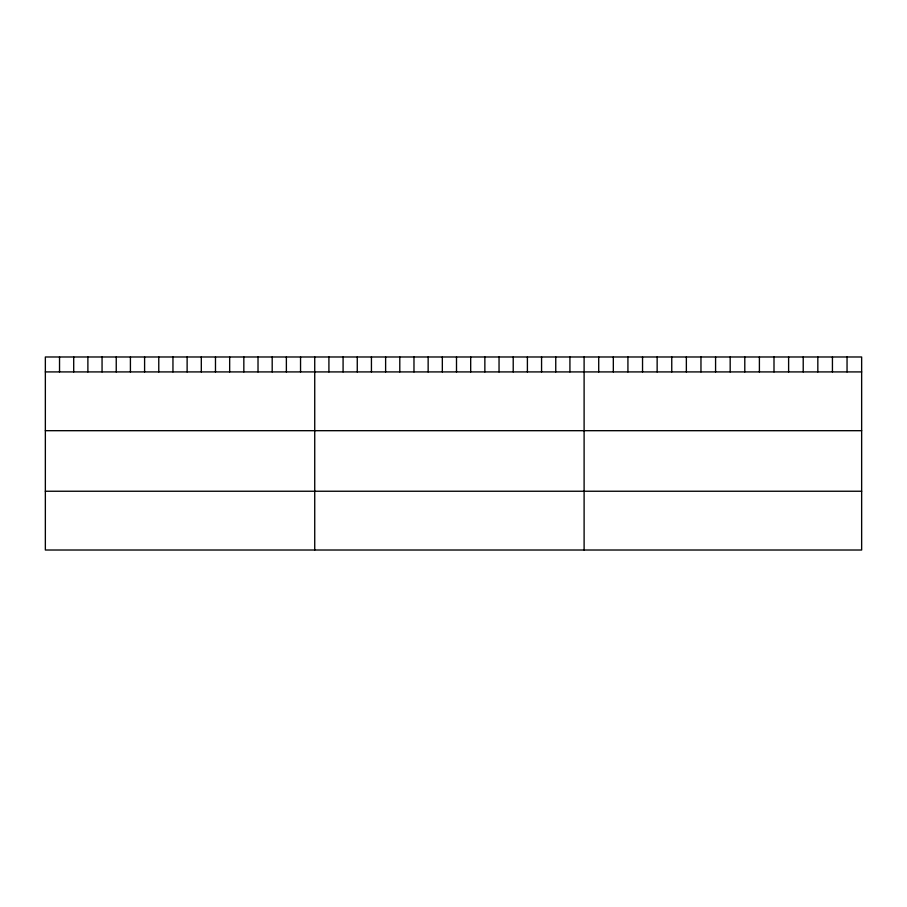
<?xml version="1.0" encoding="UTF-8"?>
<svg xmlns="http://www.w3.org/2000/svg" width="907" height="907" viewBox="0 0 907 907"><rect width="100%" height="100%" fill="white"/><g stroke="black" fill="none" stroke-linecap="round" stroke-linejoin="round"><path stroke-width="1.36" d="M861.65 371.915L861.65 550.016L45.35 550.016L45.35 356.984L861.65 356.984L861.65 371.915L45.35 371.915M45.35 430.689L861.65 430.689M45.35 491.243L861.65 491.243M847.047 356.984L847.047 371.915M832.433 356.984L832.433 371.915M817.831 356.984L817.831 371.915M803.217 356.984L803.217 371.915M788.614 356.984L788.614 371.915M774 356.984L774 371.915M759.397 356.984L759.397 371.915M744.794 356.984L744.794 371.915M730.18 356.984L730.18 371.915M715.578 356.984L715.578 371.915M700.964 356.984L700.964 371.915M686.361 356.984L686.361 371.915M671.758 356.984L671.758 371.915M657.144 356.984L657.144 371.915M642.541 356.984L642.541 371.915M627.927 356.984L627.927 371.915M613.325 356.984L613.325 371.915M598.711 356.984L598.711 371.915M584.108 356.984L584.108 550.016M569.925 356.984L569.925 371.915M555.753 356.984L555.753 371.915M541.57 356.984L541.57 371.915M527.398 356.984L527.398 371.915M513.215 356.984L513.215 371.915M499.043 356.984L499.043 371.915M484.86 356.984L484.86 371.915M470.688 356.984L470.688 371.915M456.504 356.984L456.504 371.915M442.333 356.984L442.333 371.915M428.149 356.984L428.149 371.915M413.977 356.984L413.977 371.915M399.794 356.984L399.794 371.915M385.622 356.984L385.622 371.915M371.439 356.984L371.439 371.915M357.267 356.984L357.267 371.915M343.084 356.984L343.084 371.915M328.912 356.984L328.912 371.915M314.729 356.984L314.729 550.016M300.546 356.984L300.546 371.915M286.374 356.984L286.374 371.915M272.191 356.984L272.191 371.915M258.019 356.984L258.019 371.915M243.836 356.984L243.836 371.915M229.664 356.984L229.664 371.915M215.481 356.984L215.481 371.915M201.309 356.984L201.309 371.915M187.125 356.984L187.125 371.915M172.954 356.984L172.954 371.915M158.77 356.984L158.77 371.915M144.598 356.984L144.598 371.915M130.415 356.984L130.415 371.915M116.243 356.984L116.243 371.915M102.06 356.984L102.06 371.915M87.888 356.984L87.888 371.915M73.705 356.984L73.705 371.915M59.533 356.984L59.533 371.915"/></g></svg>
